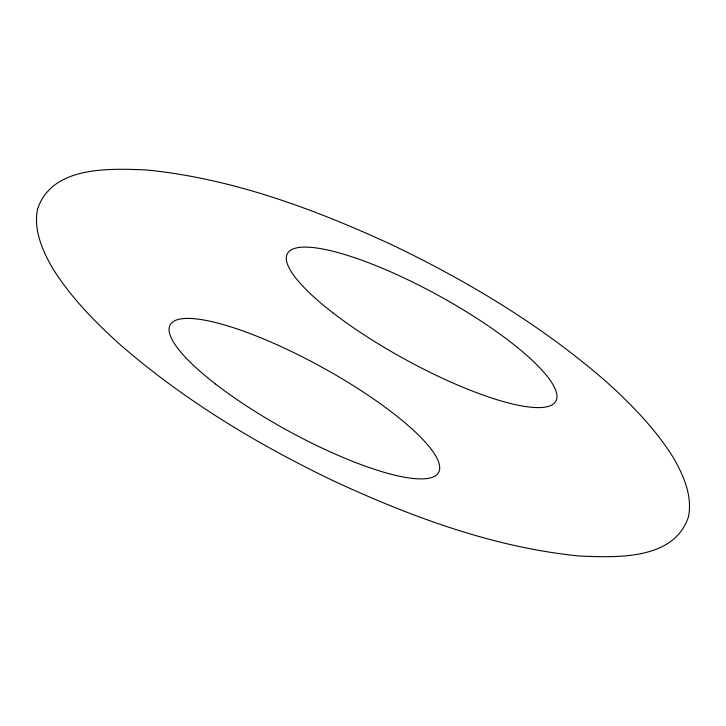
<?xml version="1.0" encoding="UTF-8"?>
<svg xmlns="http://www.w3.org/2000/svg" width="726" height="726" viewBox="0 0 726 726"><rect width="100%" height="100%" fill="white"/><g stroke="black" fill="none" stroke-linecap="round" stroke-linejoin="round"><path stroke-width="1.09" d="M37.561 209.088C33.369 229.824 42.289 250.161 52.345 267.812C70.141 296.507 93.863 320.874 118.774 343.434C183.197 399.799 257.167 444.312 334.169 481.211C412.05 517.157 494.107 547.649 580.02 556.08C616.837 557.477 673.973 560.309 688.439 516.912C692.631 496.176 683.71 475.839 673.655 458.188C655.859 429.493 632.137 405.126 607.226 382.566C542.803 326.201 468.833 281.688 391.831 244.789C313.95 208.843 231.893 178.351 145.98 169.92C109.163 168.523 52.027 165.691 37.561 209.088M215.622 384.09A153.177 36.019 28.8 0 0 437.233 474.287A153.177 36.019 28.8 0 0 260.244 337.581A153.177 36.019 28.8 0 0 215.622 384.09M332.88 312.788A153.177 36.019 28.8 0 0 554.501 402.984A153.177 36.019 28.8 0 0 377.511 266.279A153.177 36.019 28.8 0 0 332.88 312.788"/></g></svg>
